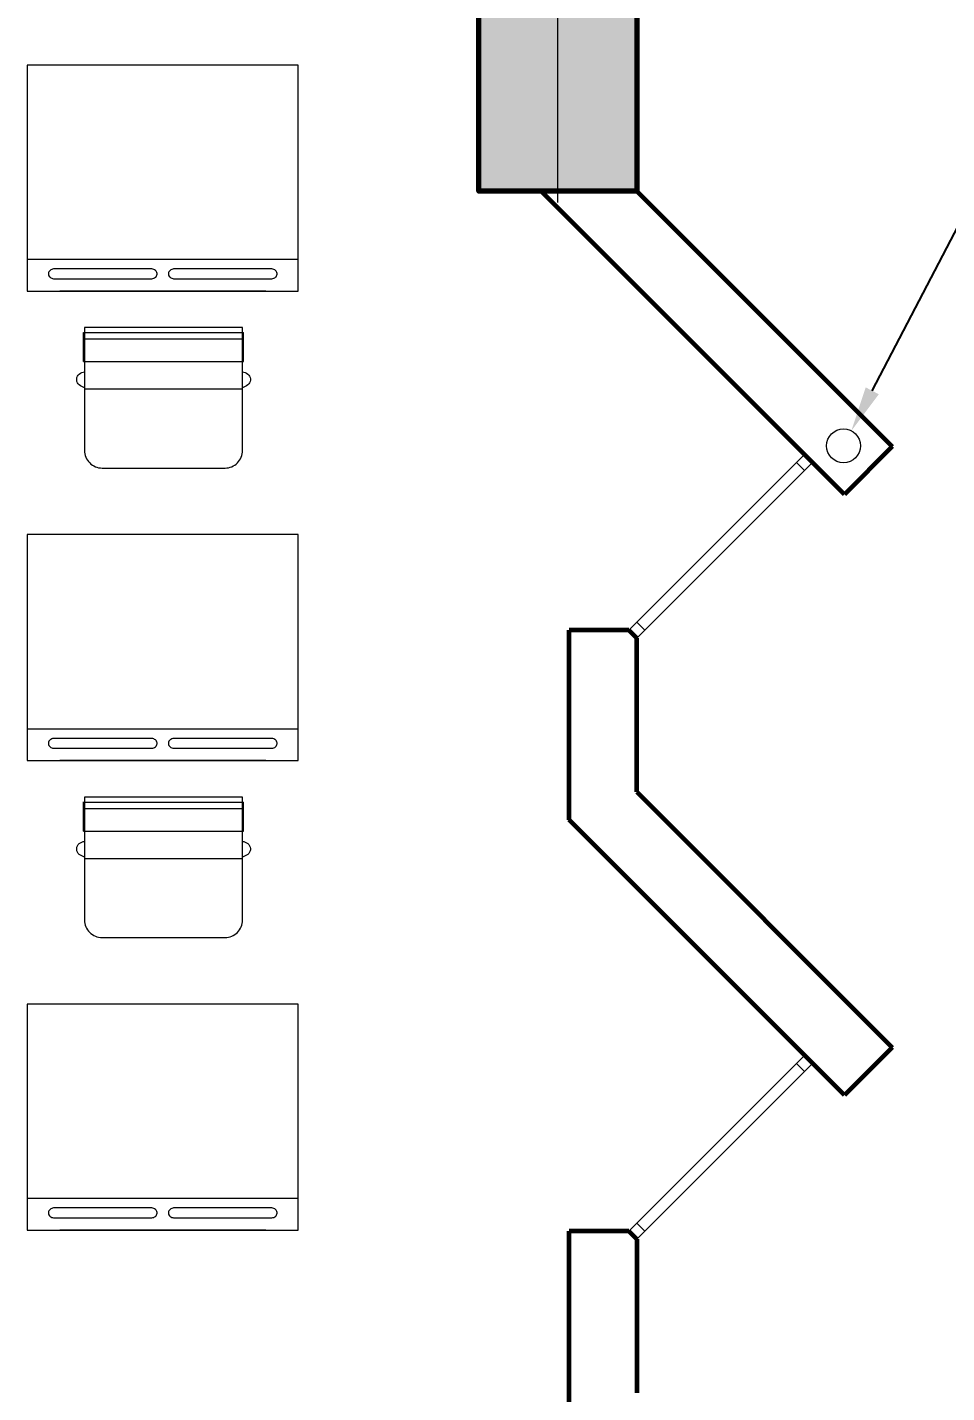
# Model space of a CAD drawing. Header units: millimetres. Extents: x 1 to 121, y 0 to 90.
# Drawn here: x 102.924 to 104.96, y 57.303 to 60.325 of the extents above; entities that cross this region are included whole.
import ezdxf
from ezdxf import colors
from ezdxf.entities.mleader import LeaderData, LeaderLine
from ezdxf.math import Vec2, Vec3

# ---------------------------------------------------------------- set-up
doc = ezdxf.new("R2010")
doc.units = ezdxf.units.MM
for name, color, linetype, lineweight in [('COLUMNAS 50', 32, 'Continuous', 70), ('Equipamiento SR', 23, 'Continuous', 0), ('letras sr', 7, 'Continuous', 5), ('Muros el', 144, 'Continuous', 60), ('tuberia de montantes', 10, 'Continuous', 0), ('Vanos', 140, 'Continuous', 5)]:
    doc.layers.add(name, color=color, linetype=linetype, lineweight=lineweight)
doc.layers.add('Mobiliario', color=7, linetype='Continuous', lineweight=0, true_color=0x7f7f7f)
doc.styles.add('Generales', font='trebuc.ttf', dxfattribs={"height": 0.1})

# ---------------------------------------------------------------- blocks, each defined once
blk = doc.blocks.new('Columna 1.10 x0.30')
at = {"true_color": 0xc7c8ca}
h = blk.add_hatch(color=9, dxfattribs=at)
h.dxf.hatch_style = 1
h.paths.add_polyline_path([(-234.8493, 113.8066), (-235.9493, 113.8066), (-235.9493, 113.4566), (-234.8493, 113.4566)])
h.paths.add_polyline_path([(-235.3906, 113.6316, -1), (-235.408, 113.6316, -1)], flags=16)
at = {"layer": 'COLUMNAS 50', "color": 1, "linetype": 'Continuous', "lineweight": 5}
for p, q in [((-235.3993, 113.8732), (-235.3993, 113.6932)), ((-235.9743, 113.6316), (-235.4443, 113.6316)), ((-234.8243, 113.6316), (-235.3543, 113.6316)), ((-235.3993, 113.5616), (-235.3993, 113.3816))]:
    blk.add_line(p, q, dxfattribs=at)
at = {"layer": 'COLUMNAS 50', "linetype": 'Continuous'}
blk.add_lwpolyline([(-235.9493, 113.4566), (-234.8493, 113.4566), (-234.8493, 113.8066), (-235.9493, 113.8066)], close=True, dxfattribs=at)
at = {"layer": 'COLUMNAS 50', "color": 1, "linetype": 'Continuous', "lineweight": 5}
blk.add_circle((-235.3993, 113.6316), 0.00871, dxfattribs=at)
blk.add_point((-235.3993, 113.6316), dxfattribs=at)
blk = doc.blocks.new('A$C3A47622C')
at = {"layer": 'Mobiliario', "linetype": 'Continuous'}
for p, q in [((0.0251, 0.3696), (0.0111, 0.3696)), ((0.0111, 0.015), (0.0111, 0.3696)), ((0.0752, 0.3696), (0.0251, 0.3696)), ((0.0251, 0.015), (0.0251, 0.3696)), ((0.0752, 0.015), (0.0752, 0.3696)), ((0.0983, 0.3673), (0.0987, 0.37)), ((0.0987, 0.37), (0.0997, 0.3732)), ((0.0997, 0.3732), (0.1012, 0.3762)), ((0.1012, 0.3762), (0.1031, 0.3788)), ((0.1031, 0.3788), (0.1053, 0.381)), ((0.1053, 0.381), (0.1079, 0.3828)), ((0.1079, 0.3828), (0.1107, 0.384)), ((0.1107, 0.384), (0.1136, 0.3846)), ((0.1136, 0.3846), (0.1165, 0.3846)), ((0.1165, 0.3846), (0.1194, 0.384)), ((0.1194, 0.384), (0.1222, 0.3828)), ((0.1222, 0.3828), (0.1248, 0.381)), ((0.1248, 0.381), (0.127, 0.3788)), ((0.127, 0.3788), (0.1289, 0.3762)), ((0.1289, 0.3762), (0.1297, 0.3747)), ((0.1297, 0.3747), (0.1333, 0.3673)), ((0.0752, 0.015), (0.0108, 0.015)), ((0.0987, 0.0146), (0.0983, 0.0173)), ((0.0997, 0.0113), (0.0987, 0.0146)), ((0.1012, 0.0084), (0.0997, 0.0113)), ((0.1031, 0.0057), (0.1012, 0.0084)), ((0.1053, 0.0035), (0.1031, 0.0057)), ((0.1079, 0.0018), (0.1053, 0.0035)), ((0.1107, 0.0006), (0.1079, 0.0018)), ((0.1136, 0), (0.1107, 0.0006)), ((0.1165, 0), (0.1136, 0)), ((0.1194, 0.0006), (0.1165, 0)), ((0.1222, 0.0018), (0.1194, 0.0006)), ((0.1248, 0.0035), (0.1222, 0.0018)), ((0.127, 0.0057), (0.1248, 0.0035)), ((0.1289, 0.0084), (0.127, 0.0057)), ((0.1297, 0.0099), (0.1289, 0.0084)), ((0.1333, 0.0173), (0.1297, 0.0099))]:
    blk.add_line(p, q, dxfattribs=at)
at = {"layer": 'Mobiliario'}
blk.add_line((0.1361, 0.0173), (0.1361, 0.3673), dxfattribs=at)
at = {"layer": 'Mobiliario', "linetype": 'Continuous'}
blk.add_lwpolyline([(0, 0.0173), (0.2722, 0.0173, 0.414214), (0.3111, 0.0562), (0.3111, 0.3284, 0.414214), (0.2722, 0.3673), (0, 0.3673), (0, 0.0173)], format="xyb", dxfattribs=at)

msp = doc.modelspace()

# ---------------------------------------------------------------- linework, layer by layer
at = {"layer": 'Equipamiento SR', "linetype": 'Continuous'}
for p, q in [((102.9241, 60.2416), (102.9241, 59.7416)), ((103.5241, 60.2416), (102.9241, 60.2416)), ((103.5241, 59.7416), (103.5241, 60.2416)), ((102.9241, 59.8121), (103.5241, 59.8121)), ((102.9762, 59.7885), (102.9745, 59.7873)), ((102.9781, 59.7894), (102.9762, 59.7885)), ((102.9802, 59.7901), (102.9781, 59.7894)), ((102.9824, 59.7904), (102.9802, 59.7901)), ((102.9835, 59.7904), (102.9824, 59.7904)), ((103.1988, 59.7904), (102.9835, 59.7904)), ((103.1999, 59.7904), (103.1988, 59.7904)), ((103.2021, 59.7901), (103.1999, 59.7904)), ((103.2042, 59.7894), (103.2021, 59.7901)), ((103.2061, 59.7885), (103.2042, 59.7894)), ((103.2078, 59.7873), (103.2061, 59.7885)), ((103.2422, 59.7885), (103.2405, 59.7873)), ((103.2441, 59.7894), (103.2422, 59.7885)), ((103.2462, 59.7901), (103.2441, 59.7894)), ((103.2483, 59.7904), (103.2462, 59.7901)), ((103.2494, 59.7904), (103.2483, 59.7904)), ((103.4648, 59.7904), (103.2494, 59.7904)), ((103.4659, 59.7904), (103.4648, 59.7904)), ((103.4681, 59.7901), (103.4659, 59.7904)), ((103.4701, 59.7894), (103.4681, 59.7901)), ((103.4721, 59.7885), (103.4701, 59.7894)), ((103.4738, 59.7873), (103.4721, 59.7885)), ((103.5091, 59.8121), (103.5091, 59.8117)), ((102.9712, 59.7824), (102.9708, 59.7805)), ((102.9708, 59.7805), (102.9708, 59.7786)), ((102.9708, 59.7786), (102.9712, 59.7767)), ((102.9719, 59.7842), (102.9712, 59.7824)), ((102.9712, 59.7767), (102.9719, 59.775)), ((102.9731, 59.7858), (102.9719, 59.7842)), ((102.9719, 59.775), (102.9731, 59.7733)), ((102.9745, 59.7873), (102.9731, 59.7858)), ((102.9731, 59.7733), (102.9745, 59.7719)), ((102.9745, 59.7719), (102.9762, 59.7706)), ((102.9762, 59.7706), (102.9781, 59.7697)), ((102.9781, 59.7697), (102.9802, 59.769)), ((102.9802, 59.769), (102.9824, 59.7687)), ((102.9824, 59.7687), (102.9835, 59.7687)), ((102.9835, 59.7687), (103.1988, 59.7687)), ((103.1988, 59.7687), (103.1999, 59.7687)), ((103.1999, 59.7687), (103.2021, 59.769)), ((103.2021, 59.769), (103.2042, 59.7697)), ((103.2042, 59.7697), (103.2061, 59.7706)), ((103.2061, 59.7706), (103.2078, 59.7719)), ((103.2092, 59.7858), (103.2078, 59.7873)), ((103.2078, 59.7719), (103.2092, 59.7733)), ((103.2103, 59.7842), (103.2092, 59.7858)), ((103.2092, 59.7733), (103.2103, 59.775)), ((103.2111, 59.7824), (103.2103, 59.7842)), ((103.2103, 59.775), (103.2111, 59.7767)), ((103.2114, 59.7805), (103.2111, 59.7824)), ((103.2111, 59.7767), (103.2114, 59.7786)), ((103.2114, 59.7786), (103.2114, 59.7805)), ((103.2372, 59.7824), (103.2368, 59.7805)), ((103.2368, 59.7805), (103.2368, 59.7786)), ((103.2368, 59.7786), (103.2372, 59.7767)), ((103.2379, 59.7842), (103.2372, 59.7824)), ((103.2372, 59.7767), (103.2379, 59.775)), ((103.239, 59.7858), (103.2379, 59.7842)), ((103.2379, 59.775), (103.239, 59.7733)), ((103.2405, 59.7873), (103.239, 59.7858)), ((103.239, 59.7733), (103.2405, 59.7719)), ((103.2405, 59.7719), (103.2422, 59.7706)), ((103.2422, 59.7706), (103.2441, 59.7697)), ((103.2441, 59.7697), (103.2462, 59.769)), ((103.2462, 59.769), (103.2483, 59.7687)), ((103.2483, 59.7687), (103.2494, 59.7687)), ((103.2494, 59.7687), (103.4648, 59.7687)), ((103.4648, 59.7687), (103.4659, 59.7687)), ((103.4659, 59.7687), (103.4681, 59.769)), ((103.4681, 59.769), (103.4701, 59.7697)), ((103.4701, 59.7697), (103.4721, 59.7706)), ((103.4721, 59.7706), (103.4738, 59.7719)), ((103.4752, 59.7858), (103.4738, 59.7873)), ((103.4738, 59.7719), (103.4752, 59.7733)), ((103.4763, 59.7842), (103.4752, 59.7858)), ((103.4752, 59.7733), (103.4763, 59.775)), ((103.477, 59.7824), (103.4763, 59.7842)), ((103.4763, 59.775), (103.477, 59.7767)), ((103.4774, 59.7805), (103.477, 59.7824)), ((103.477, 59.7767), (103.4774, 59.7786)), ((103.4774, 59.7786), (103.4774, 59.7805)), ((102.9241, 59.7416), (103.5241, 59.7416)), ((103.4521, 59.7416), (102.9961, 59.7416)), ((102.9241, 59.2022), (102.9241, 58.7022)), ((103.5241, 59.2022), (102.9241, 59.2022)), ((103.5241, 58.7022), (103.5241, 59.2022)), ((102.9241, 58.7727), (103.5241, 58.7727)), ((103.5091, 58.7727), (103.5091, 58.7722)), ((102.9712, 58.743), (102.9708, 58.7411)), ((102.9708, 58.7411), (102.9708, 58.7392)), ((102.9708, 58.7392), (102.9712, 58.7373)), ((102.9719, 58.7447), (102.9712, 58.743)), ((102.9712, 58.7373), (102.9719, 58.7355)), ((102.9731, 58.7464), (102.9719, 58.7447)), ((102.9719, 58.7355), (102.9731, 58.7339)), ((102.9745, 58.7478), (102.9731, 58.7464)), ((102.9731, 58.7339), (102.9745, 58.7324)), ((102.9762, 58.749), (102.9745, 58.7478)), ((102.9745, 58.7324), (102.9762, 58.7312)), ((102.9781, 58.75), (102.9762, 58.749)), ((102.9762, 58.7312), (102.9781, 58.7303)), ((102.9802, 58.7506), (102.9781, 58.75)), ((102.9781, 58.7303), (102.9802, 58.7296)), ((102.9824, 58.751), (102.9802, 58.7506)), ((102.9835, 58.751), (102.9824, 58.751)), ((103.1988, 58.751), (102.9835, 58.751)), ((103.1999, 58.751), (103.1988, 58.751)), ((103.2021, 58.7506), (103.1999, 58.751)), ((103.2042, 58.75), (103.2021, 58.7506)), ((103.2021, 58.7296), (103.2042, 58.7303)), ((103.2061, 58.749), (103.2042, 58.75)), ((103.2042, 58.7303), (103.2061, 58.7312)), ((103.2078, 58.7478), (103.2061, 58.749)), ((103.2061, 58.7312), (103.2078, 58.7324)), ((103.2092, 58.7464), (103.2078, 58.7478)), ((103.2078, 58.7324), (103.2092, 58.7339)), ((103.2103, 58.7447), (103.2092, 58.7464)), ((103.2092, 58.7339), (103.2103, 58.7355)), ((103.2111, 58.743), (103.2103, 58.7447)), ((103.2103, 58.7355), (103.2111, 58.7373)), ((103.2114, 58.7411), (103.2111, 58.743)), ((103.2111, 58.7373), (103.2114, 58.7392)), ((103.2114, 58.7392), (103.2114, 58.7411)), ((103.2372, 58.743), (103.2368, 58.7411)), ((103.2368, 58.7411), (103.2368, 58.7392)), ((103.2368, 58.7392), (103.2372, 58.7373)), ((103.2379, 58.7447), (103.2372, 58.743)), ((103.2372, 58.7373), (103.2379, 58.7355)), ((103.239, 58.7464), (103.2379, 58.7447)), ((103.2379, 58.7355), (103.239, 58.7339)), ((103.2405, 58.7478), (103.239, 58.7464)), ((103.239, 58.7339), (103.2405, 58.7324)), ((103.2422, 58.749), (103.2405, 58.7478)), ((103.2405, 58.7324), (103.2422, 58.7312)), ((103.2441, 58.75), (103.2422, 58.749)), ((103.2422, 58.7312), (103.2441, 58.7303)), ((103.2462, 58.7506), (103.2441, 58.75)), ((103.2441, 58.7303), (103.2462, 58.7296)), ((103.2483, 58.751), (103.2462, 58.7506)), ((103.2494, 58.751), (103.2483, 58.751)), ((103.4648, 58.751), (103.2494, 58.751)), ((103.4659, 58.751), (103.4648, 58.751)), ((103.4681, 58.7506), (103.4659, 58.751)), ((103.4701, 58.75), (103.4681, 58.7506)), ((103.4681, 58.7296), (103.4701, 58.7303)), ((103.4721, 58.749), (103.4701, 58.75)), ((103.4701, 58.7303), (103.4721, 58.7312)), ((103.4738, 58.7478), (103.4721, 58.749)), ((103.4721, 58.7312), (103.4738, 58.7324)), ((103.4752, 58.7464), (103.4738, 58.7478)), ((103.4738, 58.7324), (103.4752, 58.7339)), ((103.4763, 58.7447), (103.4752, 58.7464)), ((103.4752, 58.7339), (103.4763, 58.7355)), ((103.477, 58.743), (103.4763, 58.7447)), ((103.4763, 58.7355), (103.477, 58.7373)), ((103.4774, 58.7411), (103.477, 58.743)), ((103.477, 58.7373), (103.4774, 58.7392)), ((103.4774, 58.7392), (103.4774, 58.7411)), ((102.9241, 58.7022), (103.5241, 58.7022)), ((102.9802, 58.7296), (102.9824, 58.7293)), ((102.9824, 58.7293), (102.9835, 58.7293)), ((102.9835, 58.7293), (103.1988, 58.7293)), ((103.4521, 58.7022), (102.9961, 58.7022)), ((103.1988, 58.7293), (103.1999, 58.7293)), ((103.1999, 58.7293), (103.2021, 58.7296)), ((103.2462, 58.7296), (103.2483, 58.7293)), ((103.2483, 58.7293), (103.2494, 58.7293)), ((103.2494, 58.7293), (103.4648, 58.7293)), ((103.4648, 58.7293), (103.4659, 58.7293)), ((103.4659, 58.7293), (103.4681, 58.7296)), ((102.9241, 58.1628), (102.9241, 57.6628)), ((103.5241, 58.1628), (102.9241, 58.1628)), ((103.5241, 57.6628), (103.5241, 58.1628)), ((102.9241, 57.7332), (103.5241, 57.7332)), ((103.5091, 57.7332), (103.5091, 57.7328)), ((102.9712, 57.7035), (102.9708, 57.7017)), ((102.9719, 57.7053), (102.9712, 57.7035)), ((102.9731, 57.707), (102.9719, 57.7053)), ((102.9745, 57.7084), (102.9731, 57.707)), ((102.9762, 57.7096), (102.9745, 57.7084)), ((102.9781, 57.7106), (102.9762, 57.7096)), ((102.9802, 57.7112), (102.9781, 57.7106)), ((102.9824, 57.7116), (102.9802, 57.7112)), ((102.9835, 57.7116), (102.9824, 57.7116)), ((103.1988, 57.7116), (102.9835, 57.7116)), ((103.1999, 57.7116), (103.1988, 57.7116)), ((103.2021, 57.7112), (103.1999, 57.7116)), ((103.2042, 57.7106), (103.2021, 57.7112)), ((103.2061, 57.7096), (103.2042, 57.7106)), ((103.2078, 57.7084), (103.2061, 57.7096)), ((103.2092, 57.707), (103.2078, 57.7084)), ((103.2103, 57.7053), (103.2092, 57.707)), ((103.2111, 57.7035), (103.2103, 57.7053)), ((103.2114, 57.7017), (103.2111, 57.7035)), ((103.2372, 57.7035), (103.2368, 57.7017)), ((103.2379, 57.7053), (103.2372, 57.7035)), ((103.239, 57.707), (103.2379, 57.7053)), ((103.2405, 57.7084), (103.239, 57.707)), ((103.2422, 57.7096), (103.2405, 57.7084)), ((103.2441, 57.7106), (103.2422, 57.7096)), ((103.2462, 57.7112), (103.2441, 57.7106)), ((103.2483, 57.7116), (103.2462, 57.7112)), ((103.2494, 57.7116), (103.2483, 57.7116)), ((103.4648, 57.7116), (103.2494, 57.7116)), ((103.4659, 57.7116), (103.4648, 57.7116)), ((103.4681, 57.7112), (103.4659, 57.7116)), ((103.4701, 57.7106), (103.4681, 57.7112)), ((103.4721, 57.7096), (103.4701, 57.7106)), ((103.4738, 57.7084), (103.4721, 57.7096)), ((103.4752, 57.707), (103.4738, 57.7084)), ((103.4763, 57.7053), (103.4752, 57.707)), ((103.477, 57.7035), (103.4763, 57.7053)), ((103.4774, 57.7017), (103.477, 57.7035)), ((102.9708, 57.7017), (102.9708, 57.6998)), ((102.9708, 57.6998), (102.9712, 57.6979)), ((102.9712, 57.6979), (102.9719, 57.6961)), ((102.9719, 57.6961), (102.9731, 57.6945)), ((102.9731, 57.6945), (102.9745, 57.693)), ((102.9745, 57.693), (102.9762, 57.6918)), ((102.9762, 57.6918), (102.9781, 57.6908)), ((102.9781, 57.6908), (102.9802, 57.6902)), ((102.9802, 57.6902), (102.9824, 57.6899)), ((102.9824, 57.6899), (102.9835, 57.6899)), ((102.9835, 57.6899), (103.1988, 57.6899)), ((103.1988, 57.6899), (103.1999, 57.6899)), ((103.1999, 57.6899), (103.2021, 57.6902)), ((103.2021, 57.6902), (103.2042, 57.6908)), ((103.2042, 57.6908), (103.2061, 57.6918)), ((103.2061, 57.6918), (103.2078, 57.693)), ((103.2078, 57.693), (103.2092, 57.6945)), ((103.2092, 57.6945), (103.2103, 57.6961)), ((103.2103, 57.6961), (103.2111, 57.6979)), ((103.2111, 57.6979), (103.2114, 57.6998)), ((103.2114, 57.6998), (103.2114, 57.7017)), ((103.2368, 57.7017), (103.2368, 57.6998)), ((103.2368, 57.6998), (103.2372, 57.6979)), ((103.2372, 57.6979), (103.2379, 57.6961)), ((103.2379, 57.6961), (103.239, 57.6945)), ((103.239, 57.6945), (103.2405, 57.693)), ((103.2405, 57.693), (103.2422, 57.6918)), ((103.2422, 57.6918), (103.2441, 57.6908)), ((103.2441, 57.6908), (103.2462, 57.6902)), ((103.2462, 57.6902), (103.2483, 57.6899)), ((103.2483, 57.6899), (103.2494, 57.6899)), ((103.2494, 57.6899), (103.4648, 57.6899)), ((103.4648, 57.6899), (103.4659, 57.6899)), ((103.4659, 57.6899), (103.4681, 57.6902)), ((103.4681, 57.6902), (103.4701, 57.6908)), ((103.4701, 57.6908), (103.4721, 57.6918)), ((103.4721, 57.6918), (103.4738, 57.693)), ((103.4738, 57.693), (103.4752, 57.6945)), ((103.4752, 57.6945), (103.4763, 57.6961)), ((103.4763, 57.6961), (103.477, 57.6979)), ((103.477, 57.6979), (103.4774, 57.6998)), ((103.4774, 57.6998), (103.4774, 57.7017)), ((102.9241, 57.6628), (103.5241, 57.6628)), ((103.4521, 57.6628), (102.9961, 57.6628))]:
    msp.add_line(p, q, dxfattribs=at)
at = {"layer": 'Mobiliario', "linetype": 'Continuous', "lineweight": 0}
for p, q in [((102.9241, 60.2416), (102.9241, 59.7416)), ((103.5241, 60.2416), (102.9241, 60.2416)), ((103.5241, 59.7416), (103.5241, 60.2416)), ((102.9241, 59.8121), (103.5241, 59.8121)), ((102.9762, 59.7885), (102.9745, 59.7873)), ((102.9781, 59.7894), (102.9762, 59.7885)), ((102.9802, 59.7901), (102.9781, 59.7894)), ((102.9824, 59.7904), (102.9802, 59.7901)), ((102.9835, 59.7904), (102.9824, 59.7904)), ((103.1988, 59.7904), (102.9835, 59.7904)), ((103.1999, 59.7904), (103.1988, 59.7904)), ((103.2021, 59.7901), (103.1999, 59.7904)), ((103.2042, 59.7894), (103.2021, 59.7901)), ((103.2061, 59.7885), (103.2042, 59.7894)), ((103.2078, 59.7873), (103.2061, 59.7885)), ((103.2422, 59.7885), (103.2405, 59.7873)), ((103.2441, 59.7894), (103.2422, 59.7885)), ((103.2462, 59.7901), (103.2441, 59.7894)), ((103.2483, 59.7904), (103.2462, 59.7901)), ((103.2494, 59.7904), (103.2483, 59.7904)), ((103.4648, 59.7904), (103.2494, 59.7904)), ((103.4659, 59.7904), (103.4648, 59.7904)), ((103.4681, 59.7901), (103.4659, 59.7904)), ((103.4701, 59.7894), (103.4681, 59.7901)), ((103.4721, 59.7885), (103.4701, 59.7894)), ((103.4738, 59.7873), (103.4721, 59.7885)), ((103.5091, 59.8121), (103.5091, 59.8117)), ((102.9712, 59.7824), (102.9708, 59.7805)), ((102.9708, 59.7805), (102.9708, 59.7786)), ((102.9708, 59.7786), (102.9712, 59.7767)), ((102.9719, 59.7842), (102.9712, 59.7824)), ((102.9712, 59.7767), (102.9719, 59.775)), ((102.9731, 59.7858), (102.9719, 59.7842)), ((102.9719, 59.775), (102.9731, 59.7733)), ((102.9745, 59.7873), (102.9731, 59.7858)), ((102.9731, 59.7733), (102.9745, 59.7719)), ((102.9745, 59.7719), (102.9762, 59.7706)), ((102.9762, 59.7706), (102.9781, 59.7697)), ((102.9781, 59.7697), (102.9802, 59.769)), ((102.9802, 59.769), (102.9824, 59.7687)), ((102.9824, 59.7687), (102.9835, 59.7687)), ((102.9835, 59.7687), (103.1988, 59.7687)), ((103.1988, 59.7687), (103.1999, 59.7687)), ((103.1999, 59.7687), (103.2021, 59.769)), ((103.2021, 59.769), (103.2042, 59.7697)), ((103.2042, 59.7697), (103.2061, 59.7706)), ((103.2061, 59.7706), (103.2078, 59.7719)), ((103.2092, 59.7858), (103.2078, 59.7873)), ((103.2078, 59.7719), (103.2092, 59.7733)), ((103.2103, 59.7842), (103.2092, 59.7858)), ((103.2092, 59.7733), (103.2103, 59.775)), ((103.2111, 59.7824), (103.2103, 59.7842)), ((103.2103, 59.775), (103.2111, 59.7767)), ((103.2114, 59.7805), (103.2111, 59.7824)), ((103.2111, 59.7767), (103.2114, 59.7786)), ((103.2114, 59.7786), (103.2114, 59.7805)), ((103.2372, 59.7824), (103.2368, 59.7805)), ((103.2368, 59.7805), (103.2368, 59.7786)), ((103.2368, 59.7786), (103.2372, 59.7767)), ((103.2379, 59.7842), (103.2372, 59.7824)), ((103.2372, 59.7767), (103.2379, 59.775)), ((103.239, 59.7858), (103.2379, 59.7842)), ((103.2379, 59.775), (103.239, 59.7733)), ((103.2405, 59.7873), (103.239, 59.7858)), ((103.239, 59.7733), (103.2405, 59.7719)), ((103.2405, 59.7719), (103.2422, 59.7706)), ((103.2422, 59.7706), (103.2441, 59.7697)), ((103.2441, 59.7697), (103.2462, 59.769)), ((103.2462, 59.769), (103.2483, 59.7687)), ((103.2483, 59.7687), (103.2494, 59.7687)), ((103.2494, 59.7687), (103.4648, 59.7687)), ((103.4648, 59.7687), (103.4659, 59.7687)), ((103.4659, 59.7687), (103.4681, 59.769)), ((103.4681, 59.769), (103.4701, 59.7697)), ((103.4701, 59.7697), (103.4721, 59.7706)), ((103.4721, 59.7706), (103.4738, 59.7719)), ((103.4752, 59.7858), (103.4738, 59.7873)), ((103.4738, 59.7719), (103.4752, 59.7733)), ((103.4763, 59.7842), (103.4752, 59.7858)), ((103.4752, 59.7733), (103.4763, 59.775)), ((103.477, 59.7824), (103.4763, 59.7842)), ((103.4763, 59.775), (103.477, 59.7767)), ((103.4774, 59.7805), (103.477, 59.7824)), ((103.477, 59.7767), (103.4774, 59.7786)), ((103.4774, 59.7786), (103.4774, 59.7805)), ((102.9241, 59.7416), (103.5241, 59.7416)), ((103.4521, 59.7416), (102.9961, 59.7416)), ((102.9241, 59.2022), (102.9241, 58.7022)), ((103.5241, 59.2022), (102.9241, 59.2022)), ((103.5241, 58.7022), (103.5241, 59.2022)), ((102.9241, 58.7727), (103.5241, 58.7727)), ((103.5091, 58.7727), (103.5091, 58.7722)), ((102.9712, 58.743), (102.9708, 58.7411)), ((102.9708, 58.7411), (102.9708, 58.7392)), ((102.9708, 58.7392), (102.9712, 58.7373)), ((102.9719, 58.7447), (102.9712, 58.743)), ((102.9712, 58.7373), (102.9719, 58.7355)), ((102.9731, 58.7464), (102.9719, 58.7447)), ((102.9719, 58.7355), (102.9731, 58.7339)), ((102.9745, 58.7478), (102.9731, 58.7464)), ((102.9731, 58.7339), (102.9745, 58.7324)), ((102.9762, 58.749), (102.9745, 58.7478)), ((102.9745, 58.7324), (102.9762, 58.7312)), ((102.9781, 58.75), (102.9762, 58.749)), ((102.9762, 58.7312), (102.9781, 58.7303)), ((102.9802, 58.7506), (102.9781, 58.75)), ((102.9781, 58.7303), (102.9802, 58.7296)), ((102.9824, 58.751), (102.9802, 58.7506)), ((102.9835, 58.751), (102.9824, 58.751)), ((103.1988, 58.751), (102.9835, 58.751)), ((103.1999, 58.751), (103.1988, 58.751)), ((103.2021, 58.7506), (103.1999, 58.751)), ((103.2042, 58.75), (103.2021, 58.7506)), ((103.2021, 58.7296), (103.2042, 58.7303)), ((103.2061, 58.749), (103.2042, 58.75)), ((103.2042, 58.7303), (103.2061, 58.7312)), ((103.2078, 58.7478), (103.2061, 58.749)), ((103.2061, 58.7312), (103.2078, 58.7324)), ((103.2092, 58.7464), (103.2078, 58.7478)), ((103.2078, 58.7324), (103.2092, 58.7339)), ((103.2103, 58.7447), (103.2092, 58.7464)), ((103.2092, 58.7339), (103.2103, 58.7355)), ((103.2111, 58.743), (103.2103, 58.7447)), ((103.2103, 58.7355), (103.2111, 58.7373)), ((103.2114, 58.7411), (103.2111, 58.743)), ((103.2111, 58.7373), (103.2114, 58.7392)), ((103.2114, 58.7392), (103.2114, 58.7411)), ((103.2372, 58.743), (103.2368, 58.7411)), ((103.2368, 58.7411), (103.2368, 58.7392)), ((103.2368, 58.7392), (103.2372, 58.7373)), ((103.2379, 58.7447), (103.2372, 58.743)), ((103.2372, 58.7373), (103.2379, 58.7355)), ((103.239, 58.7464), (103.2379, 58.7447)), ((103.2379, 58.7355), (103.239, 58.7339)), ((103.2405, 58.7478), (103.239, 58.7464)), ((103.239, 58.7339), (103.2405, 58.7324)), ((103.2422, 58.749), (103.2405, 58.7478)), ((103.2405, 58.7324), (103.2422, 58.7312)), ((103.2441, 58.75), (103.2422, 58.749)), ((103.2422, 58.7312), (103.2441, 58.7303)), ((103.2462, 58.7506), (103.2441, 58.75)), ((103.2441, 58.7303), (103.2462, 58.7296)), ((103.2483, 58.751), (103.2462, 58.7506)), ((103.2494, 58.751), (103.2483, 58.751)), ((103.4648, 58.751), (103.2494, 58.751)), ((103.4659, 58.751), (103.4648, 58.751)), ((103.4681, 58.7506), (103.4659, 58.751)), ((103.4701, 58.75), (103.4681, 58.7506)), ((103.4681, 58.7296), (103.4701, 58.7303)), ((103.4721, 58.749), (103.4701, 58.75)), ((103.4701, 58.7303), (103.4721, 58.7312)), ((103.4738, 58.7478), (103.4721, 58.749)), ((103.4721, 58.7312), (103.4738, 58.7324)), ((103.4752, 58.7464), (103.4738, 58.7478)), ((103.4738, 58.7324), (103.4752, 58.7339)), ((103.4763, 58.7447), (103.4752, 58.7464)), ((103.4752, 58.7339), (103.4763, 58.7355)), ((103.477, 58.743), (103.4763, 58.7447)), ((103.4763, 58.7355), (103.477, 58.7373)), ((103.4774, 58.7411), (103.477, 58.743)), ((103.477, 58.7373), (103.4774, 58.7392)), ((103.4774, 58.7392), (103.4774, 58.7411)), ((102.9241, 58.7022), (103.5241, 58.7022)), ((102.9802, 58.7296), (102.9824, 58.7293)), ((102.9824, 58.7293), (102.9835, 58.7293)), ((102.9835, 58.7293), (103.1988, 58.7293)), ((103.4521, 58.7022), (102.9961, 58.7022)), ((103.1988, 58.7293), (103.1999, 58.7293)), ((103.1999, 58.7293), (103.2021, 58.7296)), ((103.2462, 58.7296), (103.2483, 58.7293)), ((103.2483, 58.7293), (103.2494, 58.7293)), ((103.2494, 58.7293), (103.4648, 58.7293)), ((103.4648, 58.7293), (103.4659, 58.7293)), ((103.4659, 58.7293), (103.4681, 58.7296)), ((102.9241, 58.1628), (102.9241, 57.6628)), ((103.5241, 58.1628), (102.9241, 58.1628)), ((103.5241, 57.6628), (103.5241, 58.1628)), ((102.9241, 57.7332), (103.5241, 57.7332)), ((103.5091, 57.7332), (103.5091, 57.7328)), ((102.9712, 57.7035), (102.9708, 57.7017)), ((102.9719, 57.7053), (102.9712, 57.7035)), ((102.9731, 57.707), (102.9719, 57.7053)), ((102.9745, 57.7084), (102.9731, 57.707)), ((102.9762, 57.7096), (102.9745, 57.7084)), ((102.9781, 57.7106), (102.9762, 57.7096)), ((102.9802, 57.7112), (102.9781, 57.7106)), ((102.9824, 57.7116), (102.9802, 57.7112)), ((102.9835, 57.7116), (102.9824, 57.7116)), ((103.1988, 57.7116), (102.9835, 57.7116)), ((103.1999, 57.7116), (103.1988, 57.7116)), ((103.2021, 57.7112), (103.1999, 57.7116)), ((103.2042, 57.7106), (103.2021, 57.7112)), ((103.2061, 57.7096), (103.2042, 57.7106)), ((103.2078, 57.7084), (103.2061, 57.7096)), ((103.2092, 57.707), (103.2078, 57.7084)), ((103.2103, 57.7053), (103.2092, 57.707)), ((103.2111, 57.7035), (103.2103, 57.7053)), ((103.2114, 57.7017), (103.2111, 57.7035)), ((103.2372, 57.7035), (103.2368, 57.7017)), ((103.2379, 57.7053), (103.2372, 57.7035)), ((103.239, 57.707), (103.2379, 57.7053)), ((103.2405, 57.7084), (103.239, 57.707)), ((103.2422, 57.7096), (103.2405, 57.7084)), ((103.2441, 57.7106), (103.2422, 57.7096)), ((103.2462, 57.7112), (103.2441, 57.7106)), ((103.2483, 57.7116), (103.2462, 57.7112)), ((103.2494, 57.7116), (103.2483, 57.7116)), ((103.4648, 57.7116), (103.2494, 57.7116)), ((103.4659, 57.7116), (103.4648, 57.7116)), ((103.4681, 57.7112), (103.4659, 57.7116)), ((103.4701, 57.7106), (103.4681, 57.7112)), ((103.4721, 57.7096), (103.4701, 57.7106)), ((103.4738, 57.7084), (103.4721, 57.7096)), ((103.4752, 57.707), (103.4738, 57.7084)), ((103.4763, 57.7053), (103.4752, 57.707)), ((103.477, 57.7035), (103.4763, 57.7053)), ((103.4774, 57.7017), (103.477, 57.7035)), ((102.9708, 57.7017), (102.9708, 57.6998)), ((102.9708, 57.6998), (102.9712, 57.6979)), ((102.9712, 57.6979), (102.9719, 57.6961)), ((102.9719, 57.6961), (102.9731, 57.6945)), ((102.9731, 57.6945), (102.9745, 57.693)), ((102.9745, 57.693), (102.9762, 57.6918)), ((102.9762, 57.6918), (102.9781, 57.6908)), ((102.9781, 57.6908), (102.9802, 57.6902)), ((102.9802, 57.6902), (102.9824, 57.6899)), ((102.9824, 57.6899), (102.9835, 57.6899)), ((102.9835, 57.6899), (103.1988, 57.6899)), ((103.1988, 57.6899), (103.1999, 57.6899)), ((103.1999, 57.6899), (103.2021, 57.6902)), ((103.2021, 57.6902), (103.2042, 57.6908)), ((103.2042, 57.6908), (103.2061, 57.6918)), ((103.2061, 57.6918), (103.2078, 57.693)), ((103.2078, 57.693), (103.2092, 57.6945)), ((103.2092, 57.6945), (103.2103, 57.6961)), ((103.2103, 57.6961), (103.2111, 57.6979)), ((103.2111, 57.6979), (103.2114, 57.6998)), ((103.2114, 57.6998), (103.2114, 57.7017)), ((103.2368, 57.7017), (103.2368, 57.6998)), ((103.2368, 57.6998), (103.2372, 57.6979)), ((103.2372, 57.6979), (103.2379, 57.6961)), ((103.2379, 57.6961), (103.239, 57.6945)), ((103.239, 57.6945), (103.2405, 57.693)), ((103.2405, 57.693), (103.2422, 57.6918)), ((103.2422, 57.6918), (103.2441, 57.6908)), ((103.2441, 57.6908), (103.2462, 57.6902)), ((103.2462, 57.6902), (103.2483, 57.6899)), ((103.2483, 57.6899), (103.2494, 57.6899)), ((103.2494, 57.6899), (103.4648, 57.6899)), ((103.4648, 57.6899), (103.4659, 57.6899)), ((103.4659, 57.6899), (103.4681, 57.6902)), ((103.4681, 57.6902), (103.4701, 57.6908)), ((103.4701, 57.6908), (103.4721, 57.6918)), ((103.4721, 57.6918), (103.4738, 57.693)), ((103.4738, 57.693), (103.4752, 57.6945)), ((103.4752, 57.6945), (103.4763, 57.6961)), ((103.4763, 57.6961), (103.477, 57.6979)), ((103.477, 57.6979), (103.4774, 57.6998)), ((103.4774, 57.6998), (103.4774, 57.7017)), ((102.9241, 57.6628), (103.5241, 57.6628)), ((103.4521, 57.6628), (102.9961, 57.6628))]:
    msp.add_line(p, q, dxfattribs=at)
at = {"layer": 'Muros el', "ltscale": 0.05}
for p, q in [((104.2565, 58.9905), (104.1241, 58.9905)), ((104.2565, 58.9905), (104.1242, 58.9905)), ((104.2742, 58.9728), (104.2565, 58.9905)), ((104.2741, 58.9728), (104.2565, 58.9905)), ((104.1241, 57.2406), (104.1241, 57.6605)), ((104.2565, 57.6605), (104.1241, 57.6605)), ((104.1242, 57.2406), (104.1242, 57.6605)), ((104.2565, 57.6605), (104.1242, 57.6605)), ((104.2742, 57.6428), (104.2565, 57.6605)), ((104.2741, 57.6428), (104.2565, 57.6605))]:
    msp.add_line(p, q, dxfattribs=at)
for points in [[(104.7338, 59.291), (104.062, 59.9628)], [(104.7338, 59.291), (104.062, 59.9628)], [(104.2741, 59.9628), (104.8398, 59.3971)], [(104.2742, 59.9628), (104.8398, 59.3971)], [(104.8398, 59.3971), (104.7338, 59.291)], [(104.8398, 59.3971), (104.7338, 59.291)], [(104.1241, 58.5706), (104.1241, 58.9905)], [(104.1242, 58.5706), (104.1242, 58.9905)], [(104.2741, 58.6327), (104.2741, 58.9728)], [(104.2742, 58.6327), (104.2742, 58.9728)], [(104.2741, 58.6327), (104.8398, 58.0671)], [(104.2742, 58.6327), (104.8398, 58.0671)], [(104.7338, 57.961), (104.1241, 58.5706)], [(104.7338, 57.961), (104.1242, 58.5706)], [(104.8398, 58.0671), (104.7338, 57.961)], [(104.8398, 58.0671), (104.7338, 57.961)], [(104.2741, 57.6428), (104.2741, 57.3027)], [(104.2742, 57.6428), (104.2742, 57.3027)]]:
    msp.add_lwpolyline(points, dxfattribs=at)
at = {"layer": 'tuberia de montantes'}
msp.add_circle((104.732, 59.3988), 0.0375, dxfattribs=at)
msp.add_circle((104.732, 59.3988), 0.0375, dxfattribs=at)
at = {"layer": 'Vanos', "color": 7, "linetype": 'Continuous'}
for p, q in [((104.6277, 59.3617), (104.6454, 59.3794)), ((104.6631, 59.3617), (104.6454, 59.3794)), ((104.2742, 58.9728), (104.6631, 59.3617)), ((104.2742, 59.0082), (104.6277, 59.3617)), ((104.6454, 59.344), (104.6277, 59.3617)), ((104.6631, 59.3617), (104.6454, 59.344)), ((104.2565, 58.9905), (104.2742, 59.0082)), ((104.2742, 59.0082), (104.2918, 58.9905)), ((104.6277, 58.0317), (104.6454, 58.0494)), ((104.6631, 58.0317), (104.6454, 58.0494)), ((104.2742, 57.6428), (104.6631, 58.0317)), ((104.2742, 57.6781), (104.6277, 58.0317)), ((104.6454, 58.014), (104.6277, 58.0317)), ((104.6631, 58.0317), (104.6454, 58.014)), ((104.2565, 57.6605), (104.2742, 57.6781)), ((104.2742, 57.6781), (104.2918, 57.6605))]:
    msp.add_line(p, q, dxfattribs=at)
at = {"layer": 'Vanos', "linetype": 'Continuous'}
for p, q in [((104.6277, 59.3617), (104.6454, 59.3794)), ((104.6631, 59.3617), (104.6454, 59.3794)), ((104.2741, 58.9728), (104.6631, 59.3617)), ((104.2741, 59.0082), (104.6277, 59.3617)), ((104.6454, 59.344), (104.6277, 59.3617)), ((104.6631, 59.3617), (104.6454, 59.344)), ((104.2565, 58.9905), (104.2741, 59.0082)), ((104.2741, 59.0082), (104.2918, 58.9905)), ((104.6277, 58.0317), (104.6454, 58.0494)), ((104.6631, 58.0317), (104.6454, 58.0494)), ((104.2741, 57.6428), (104.6631, 58.0317)), ((104.2741, 57.6781), (104.6277, 58.0317)), ((104.6454, 58.014), (104.6277, 58.0317)), ((104.6631, 58.0317), (104.6454, 58.014)), ((104.2565, 57.6605), (104.2741, 57.6781)), ((104.2741, 57.6781), (104.2918, 57.6605))]:
    msp.add_line(p, q, dxfattribs=at)

# ---------------------------------------------------------------- block references
at = {"layer": 'COLUMNAS 50', "xscale": -1, "rotation": 89.99999920824303}
msp.add_blockref('Columna 1.10 x0.30', (217.7307, -174.8866), dxfattribs=at)
msp.add_blockref('Columna 1.10 x0.30', (217.7307, -174.8866), dxfattribs=at)
at = {"layer": 'Equipamiento SR', "rotation": 270}
for p in [(103.0336, 59.6608), (103.0336, 59.6608), (103.0336, 58.6213), (103.0336, 58.6213)]:
    msp.add_blockref('A$C3A47622C', p, dxfattribs=at)

# ---------------------------------------------------------------- leaders
at = {"layer": 'letras sr'}
ml = msp.add_multileader_mtext('Standard', dxfattribs=at)
ml.set_content('{\\H0.86957x;Baja montante tubería de agua\\Ppluvial D=3", embebida en tabiquería}', color=256, style='Generales')
ml.set_leader_properties()
ml.build(insert=Vec2(0, 0))
ml.multileader.update_dxf_attribs({"text_right_attachment_type": 6, "dogleg_length": 0.36, "arrow_head_size": 0.1})
ctx = ml.context
ctx.base_point, ctx.char_height, ctx.arrow_head_size, ctx.landing_gap_size, ctx.plane_origin, ctx.plane_x_axis, ctx.plane_y_axis = Vec3(105.2508, 63.0793), 0.115, 0.1, 0.09, Vec3(105.5954, 63.8076), Vec3(0, -1), Vec3(1, 0)
ctx.right_attachment = 6
notes = []
notes.append((ctx, [(1, (1, 1, 0), (105.1792, 60.2562), (0, 1), 0.36, [(0, [(104.732, 64.1488)], 0, []), (1, [(104.7493, 59.432)], 0, [])])]))
ctx.mtext.insert, ctx.mtext.text_direction, ctx.mtext.rotation, ctx.mtext.flow_direction = Vec3(105.3225, 62.9893), Vec3(0, -1), 4.712389, 5
for ctx, leaders in notes:
    for number, flags, end, landing, length, lines in leaders:
        leader = LeaderData()
        leader.index, (leader.has_last_leader_line, leader.has_dogleg_vector, leader.attachment_direction) = number, flags
        leader.last_leader_point, leader.dogleg_vector, leader.dogleg_length = Vec3(end), Vec3(landing), length
        for number, points, colour, breaks in lines:
            line = LeaderLine()
            line.index, line.vertices, line.color, line.breaks = number, Vec3.list(points), colors.encode_raw_color(colour), breaks
            leader.lines.append(line)
        ctx.leaders.append(leader)

doc.saveas('drawing.dxf')
